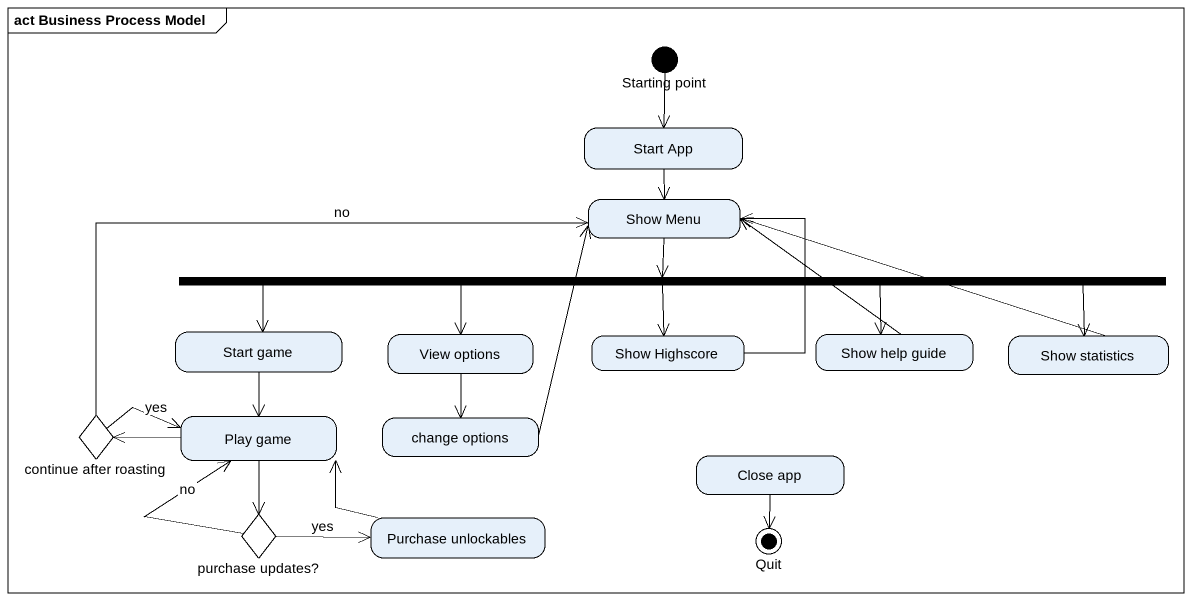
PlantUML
@startuml
mainframe act Business Process Model
hide empty description
state "Starting point" as Starting_point <<start>>
state "Start App" as Start_App
state "Show Menu" as Show_Menu
state fork1 <<fork>>
state "Start game" as Start_game
state "View options" as View_options
state "Show Highscore" as Show_Highscore
state "Show help guide" as Show_help_guide
state "Show statistics" as Show_statistics
state "continue after roasting" as continue_after_roasting <<choice>>
state "Play game" as Play_game
state "change options" as change_options
state "Close app" as Close_app
state "purchase updates?" as purchase_updates <<choice>>
state "Purchase unlockables" as Purchase_unlockables
state Quit <<end>>
Starting_point --> Start_App
Start_App --> Show_Menu
Show_Menu --> fork1
fork1 -left-> Start_game
fork1 -left-> View_options
fork1 --> Show_Highscore
fork1 -right-> Show_help_guide
fork1 -right-> Show_statistics
Start_game --> Play_game
View_options --> change_options
Show_Highscore -up-> Show_Menu
Show_help_guide -left-> Show_Menu
Show_statistics -left-> Show_Menu
continue_after_roasting -right-> Show_Menu : no
continue_after_roasting -right-> Play_game : yes
Play_game -left-> continue_after_roasting
Play_game --> purchase_updates
change_options -up-> Show_Menu
Close_app --> Quit
purchase_updates -up-> Play_game : no
purchase_updates -right-> Purchase_unlockables : yes
Purchase_unlockables -left-> Play_game
@enduml
